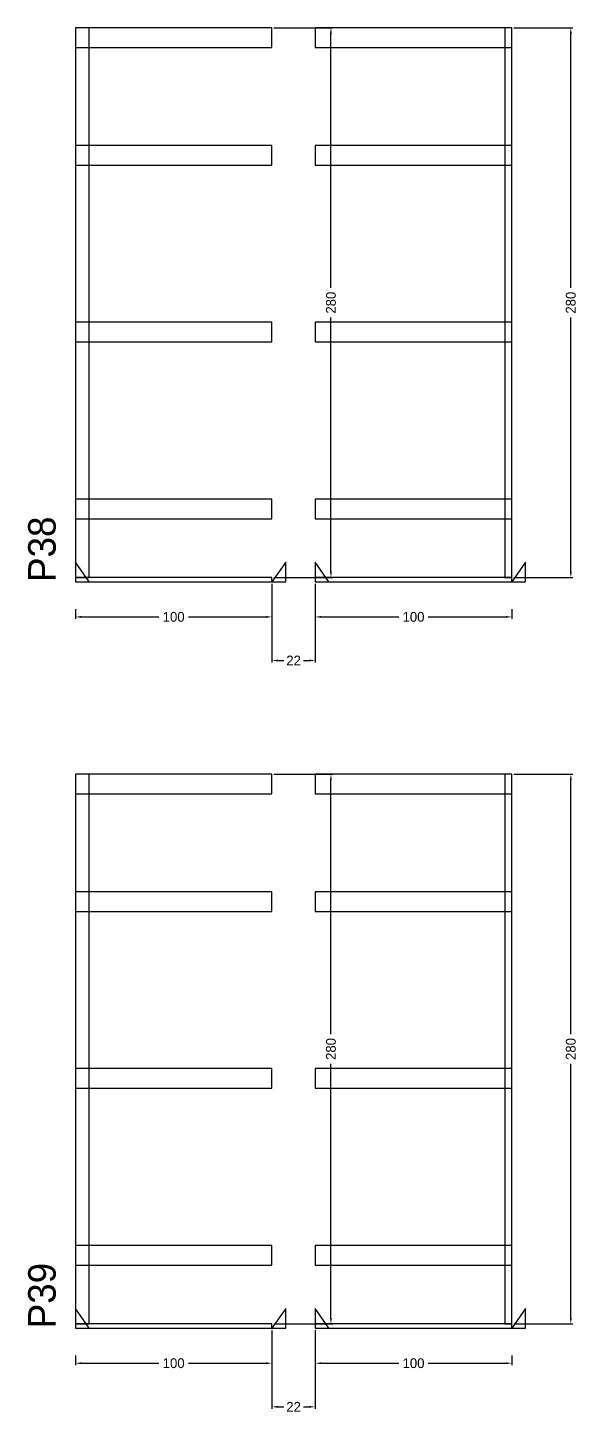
# Model space of a CAD drawing. Header units: centimetres. Extents: x -10500 to 4299, y -11026 to 295.
# Drawn here: x 3976 to 4255, y -4603 to -3898 of the extents above; entities that cross this region are included whole.
import ezdxf

# ---------------------------------------------------------------- set-up
doc = ezdxf.new("R2010")
doc.units = ezdxf.units.CM
for name, color, linetype in [('COTA', 241, 'Continuous'), ('NOMENCLATURA', 7, 'Continuous'), ('SARR_2.2x10', 60, 'Continuous'), ('SARR_2.2x7', 40, 'Continuous')]:
    doc.layers.add(name, color=color, linetype=linetype)
doc.dimstyles.new('PAINEL-NOVA', dxfattribs={"dimtxt": 5, "dimasz": 3, "dimexe": 1, "dimexo": 1, "dimgap": 1, "dimtad": 1, "dimcen": 2.5, "dimazin": 3, "dimtfac": 1, "dimtmove": 0, "dimatfit": 3})

# ---------------------------------------------------------------- blocks, each defined once
blk = doc.blocks.new('_CLOSEDFILLED')
at = {"color": 0, "linetype": 'BYBLOCK'}
blk.add_solid([(-1, 0.16), (0, 0), (-1, -0.16)], dxfattribs=at)
blk = doc.blocks.new('*D387')
for p, q in [((4000, -4193.8), (4000, -4198.8)), ((4100, -4193.8), (4100, -4198.8)), ((4003, -4197.8), (4042.5, -4197.8)), ((4057.5, -4197.8), (4097, -4197.8))]:
    blk.add_line(p, q)
at = {"layer": 'Defpoints'}
for p in [(4000, -4192.8), (4100, -4192.8), (4000, -4197.8)]:
    blk.add_point(p, dxfattribs=at)
at = {"layer": 'SARR_2.2x10', "xscale": 3, "yscale": 3, "rotation": 180}
blk.add_blockref('_CLOSEDFILLED', (4000, -4197.8), dxfattribs=at)
at = {"layer": 'SARR_2.2x10', "xscale": 3, "yscale": 3}
blk.add_blockref('_CLOSEDFILLED', (4100, -4197.8), dxfattribs=at)
at = {"layer": 'SARR_2.2x10', "insert": (4050, -4197.8), "char_height": 5, "attachment_point": 5}
blk.add_mtext('100', dxfattribs=at)
blk = doc.blocks.new('*D388')
for p, q in [((4101, -3897.8), (4131, -3897.8)), ((4130, -4030.3), (4130, -3900.8)), ((4130, -4174.8), (4130, -4045.3)), ((4101, -4177.8), (4131, -4177.8))]:
    blk.add_line(p, q)
at = {"layer": 'Defpoints'}
for p in [(4100, -3897.8), (4100, -4177.8), (4130, -4177.8)]:
    blk.add_point(p, dxfattribs=at)
at = {"layer": 'SARR_2.2x10', "xscale": 3, "yscale": 3}
for p, rotation in [((4130, -3897.8), 90), ((4130, -4177.8), 270)]:
    blk.add_blockref('_CLOSEDFILLED', p, dxfattribs=dict(at, rotation=rotation))
at = {"layer": 'SARR_2.2x10', "insert": (4130, -4037.8), "char_height": 5, "attachment_point": 5, "rotation": 90}
blk.add_mtext('280', dxfattribs=at)
blk = doc.blocks.new('GRA-E')
at = {"layer": 'SARR_2.2x7'}
blk.add_lwpolyline([(0, 0), (7, 0), (0, 10)], close=True, dxfattribs=at)
blk = doc.blocks.new('GRA-D')
at = {"layer": 'SARR_2.2x7'}
blk.add_lwpolyline([(0, 0), (7, 0), (7, 10)], close=True, dxfattribs=at)
blk = doc.blocks.new('*D389')
for p, q in [((4122, -4193.8), (4122, -4198.8)), ((4222, -4193.8), (4222, -4198.8)), ((4125, -4197.8), (4164.5, -4197.8)), ((4179.5, -4197.8), (4219, -4197.8))]:
    blk.add_line(p, q)
at = {"layer": 'Defpoints'}
for p in [(4122, -4192.8), (4222, -4192.8), (4122, -4197.8)]:
    blk.add_point(p, dxfattribs=at)
at = {"layer": 'SARR_2.2x10', "xscale": 3, "yscale": 3, "rotation": 180}
blk.add_blockref('_CLOSEDFILLED', (4122, -4197.8), dxfattribs=at)
at = {"layer": 'SARR_2.2x10', "xscale": 3, "yscale": 3}
blk.add_blockref('_CLOSEDFILLED', (4222, -4197.8), dxfattribs=at)
at = {"layer": 'SARR_2.2x10', "insert": (4172, -4197.8), "char_height": 5, "attachment_point": 5}
blk.add_mtext('100', dxfattribs=at)
blk = doc.blocks.new('*D390')
for p, q in [((4223, -3897.8), (4253, -3897.8)), ((4252, -4030.3), (4252, -3900.8)), ((4252, -4174.8), (4252, -4045.3)), ((4223, -4177.8), (4253, -4177.8))]:
    blk.add_line(p, q)
at = {"layer": 'Defpoints'}
for p in [(4222, -3897.8), (4222, -4177.8), (4252, -4177.8)]:
    blk.add_point(p, dxfattribs=at)
at = {"layer": 'SARR_2.2x10', "xscale": 3, "yscale": 3}
for p, rotation in [((4252, -3897.8), 90), ((4252, -4177.8), 270)]:
    blk.add_blockref('_CLOSEDFILLED', p, dxfattribs=dict(at, rotation=rotation))
at = {"layer": 'SARR_2.2x10', "insert": (4252, -4037.8), "char_height": 5, "attachment_point": 5, "rotation": 90}
blk.add_mtext('280', dxfattribs=at)
blk = doc.blocks.new('*D391')
for p, q in [((4223, -3897.8), (4253, -3897.8)), ((4252, -4030.3), (4252, -3900.8)), ((4252, -4174.8), (4252, -4045.3)), ((4223, -4177.8), (4253, -4177.8))]:
    blk.add_line(p, q)
at = {"layer": 'Defpoints'}
for p in [(4222, -3897.8), (4222, -4177.8), (4252, -4177.8)]:
    blk.add_point(p, dxfattribs=at)
at = {"layer": 'SARR_2.2x10', "xscale": 3, "yscale": 3}
for p, rotation in [((4252, -3897.8), 90), ((4252, -4177.8), 270)]:
    blk.add_blockref('_CLOSEDFILLED', p, dxfattribs=dict(at, rotation=rotation))
at = {"layer": 'SARR_2.2x10', "insert": (4252, -4037.8), "char_height": 5, "attachment_point": 5, "rotation": 90}
blk.add_mtext('280', dxfattribs=at)
blk = doc.blocks.new('*D392')
for p, q in [((4223, -3897.8), (4253, -3897.8)), ((4252, -4030.3), (4252, -3900.8)), ((4252, -4174.8), (4252, -4045.3)), ((4223, -4177.8), (4253, -4177.8))]:
    blk.add_line(p, q)
at = {"layer": 'Defpoints'}
for p in [(4222, -3897.8), (4222, -4177.8), (4252, -4177.8)]:
    blk.add_point(p, dxfattribs=at)
at = {"layer": 'SARR_2.2x10', "xscale": 3, "yscale": 3}
for p, rotation in [((4252, -3897.8), 90), ((4252, -4177.8), 270)]:
    blk.add_blockref('_CLOSEDFILLED', p, dxfattribs=dict(at, rotation=rotation))
at = {"layer": 'SARR_2.2x10', "insert": (4252, -4037.8), "char_height": 5, "attachment_point": 5, "rotation": 90}
blk.add_mtext('280', dxfattribs=at)
blk = doc.blocks.new('*D393')
for p, q in [((4223, -3897.8), (4253, -3897.8)), ((4252, -4030.3), (4252, -3900.8)), ((4252, -4174.8), (4252, -4045.3)), ((4223, -4177.8), (4253, -4177.8))]:
    blk.add_line(p, q)
at = {"layer": 'Defpoints'}
for p in [(4222, -3897.8), (4222, -4177.8), (4252, -4177.8)]:
    blk.add_point(p, dxfattribs=at)
at = {"layer": 'SARR_2.2x10', "xscale": 3, "yscale": 3}
for p, rotation in [((4252, -3897.8), 90), ((4252, -4177.8), 270)]:
    blk.add_blockref('_CLOSEDFILLED', p, dxfattribs=dict(at, rotation=rotation))
at = {"layer": 'SARR_2.2x10', "insert": (4252, -4037.8), "char_height": 5, "attachment_point": 5, "rotation": 90}
blk.add_mtext('280', dxfattribs=at)
blk = doc.blocks.new('*D394')
for p, q in [((4223, -3897.8), (4253, -3897.8)), ((4252, -4030.3), (4252, -3900.8)), ((4252, -4174.8), (4252, -4045.3)), ((4223, -4177.8), (4253, -4177.8))]:
    blk.add_line(p, q)
at = {"layer": 'Defpoints'}
for p in [(4222, -3897.8), (4222, -4177.8), (4252, -4177.8)]:
    blk.add_point(p, dxfattribs=at)
at = {"layer": 'SARR_2.2x10', "xscale": 3, "yscale": 3}
for p, rotation in [((4252, -3897.8), 90), ((4252, -4177.8), 270)]:
    blk.add_blockref('_CLOSEDFILLED', p, dxfattribs=dict(at, rotation=rotation))
at = {"layer": 'SARR_2.2x10', "insert": (4252, -4037.8), "char_height": 5, "attachment_point": 5, "rotation": 90}
blk.add_mtext('280', dxfattribs=at)
blk = doc.blocks.new('*D395')
for p, q in [((4223, -3897.8), (4253, -3897.8)), ((4252, -4030.3), (4252, -3900.8)), ((4252, -4174.8), (4252, -4045.3)), ((4223, -4177.8), (4253, -4177.8))]:
    blk.add_line(p, q)
at = {"layer": 'Defpoints'}
for p in [(4222, -3897.8), (4222, -4177.8), (4252, -4177.8)]:
    blk.add_point(p, dxfattribs=at)
at = {"layer": 'SARR_2.2x10', "xscale": 3, "yscale": 3}
for p, rotation in [((4252, -3897.8), 90), ((4252, -4177.8), 270)]:
    blk.add_blockref('_CLOSEDFILLED', p, dxfattribs=dict(at, rotation=rotation))
at = {"layer": 'SARR_2.2x10', "insert": (4252, -4037.8), "char_height": 5, "attachment_point": 5, "rotation": 90}
blk.add_mtext('280', dxfattribs=at)
blk = doc.blocks.new('*D396')
for p, q in [((4223, -3897.8), (4253, -3897.8)), ((4252, -4030.3), (4252, -3900.8)), ((4252, -4174.8), (4252, -4045.3)), ((4223, -4177.8), (4253, -4177.8))]:
    blk.add_line(p, q)
at = {"layer": 'Defpoints'}
for p in [(4222, -3897.8), (4222, -4177.8), (4252, -4177.8)]:
    blk.add_point(p, dxfattribs=at)
at = {"layer": 'SARR_2.2x10', "xscale": 3, "yscale": 3}
for p, rotation in [((4252, -3897.8), 90), ((4252, -4177.8), 270)]:
    blk.add_blockref('_CLOSEDFILLED', p, dxfattribs=dict(at, rotation=rotation))
at = {"layer": 'SARR_2.2x10', "insert": (4252, -4037.8), "char_height": 5, "attachment_point": 5, "rotation": 90}
blk.add_mtext('280', dxfattribs=at)
blk = doc.blocks.new('*D397')
for p, q in [((4223, -3897.8), (4253, -3897.8)), ((4252, -4030.3), (4252, -3900.8)), ((4252, -4174.8), (4252, -4045.3)), ((4223, -4177.8), (4253, -4177.8))]:
    blk.add_line(p, q)
at = {"layer": 'Defpoints'}
for p in [(4222, -3897.8), (4222, -4177.8), (4252, -4177.8)]:
    blk.add_point(p, dxfattribs=at)
at = {"layer": 'SARR_2.2x10', "xscale": 3, "yscale": 3}
for p, rotation in [((4252, -3897.8), 90), ((4252, -4177.8), 270)]:
    blk.add_blockref('_CLOSEDFILLED', p, dxfattribs=dict(at, rotation=rotation))
at = {"layer": 'SARR_2.2x10', "insert": (4252, -4037.8), "char_height": 5, "attachment_point": 5, "rotation": 90}
blk.add_mtext('280', dxfattribs=at)
blk = doc.blocks.new('*D398')
for p, q in [((4223, -3897.8), (4253, -3897.8)), ((4252, -4030.3), (4252, -3900.8)), ((4252, -4174.8), (4252, -4045.3)), ((4223, -4177.8), (4253, -4177.8))]:
    blk.add_line(p, q)
at = {"layer": 'Defpoints'}
for p in [(4222, -3897.8), (4222, -4177.8), (4252, -4177.8)]:
    blk.add_point(p, dxfattribs=at)
at = {"layer": 'SARR_2.2x10', "xscale": 3, "yscale": 3}
for p, rotation in [((4252, -3897.8), 90), ((4252, -4177.8), 270)]:
    blk.add_blockref('_CLOSEDFILLED', p, dxfattribs=dict(at, rotation=rotation))
at = {"layer": 'SARR_2.2x10', "insert": (4252, -4037.8), "char_height": 5, "attachment_point": 5, "rotation": 90}
blk.add_mtext('280', dxfattribs=at)
blk = doc.blocks.new('*D399')
for p, q in [((4223, -3897.8), (4253, -3897.8)), ((4252, -4030.3), (4252, -3900.8)), ((4252, -4174.8), (4252, -4045.3)), ((4223, -4177.8), (4253, -4177.8))]:
    blk.add_line(p, q)
at = {"layer": 'Defpoints'}
for p in [(4222, -3897.8), (4222, -4177.8), (4252, -4177.8)]:
    blk.add_point(p, dxfattribs=at)
at = {"layer": 'SARR_2.2x10', "xscale": 3, "yscale": 3}
for p, rotation in [((4252, -3897.8), 90), ((4252, -4177.8), 270)]:
    blk.add_blockref('_CLOSEDFILLED', p, dxfattribs=dict(at, rotation=rotation))
at = {"layer": 'SARR_2.2x10', "insert": (4252, -4037.8), "char_height": 5, "attachment_point": 5, "rotation": 90}
blk.add_mtext('280', dxfattribs=at)
blk = doc.blocks.new('*D400')
for p, q in [((4100, -4181), (4100, -4221)), ((4122, -4181), (4122, -4221)), ((4103, -4220), (4106, -4220)), ((4116, -4220), (4119, -4220))]:
    blk.add_line(p, q)
at = {"layer": 'Defpoints'}
for p in [(4100, -4180), (4122, -4180), (4100, -4220)]:
    blk.add_point(p, dxfattribs=at)
at = {"layer": 'COTA', "xscale": 3, "yscale": 3, "rotation": 180}
blk.add_blockref('_CLOSEDFILLED', (4100, -4220), dxfattribs=at)
at = {"layer": 'COTA', "xscale": 3, "yscale": 3}
blk.add_blockref('_CLOSEDFILLED', (4122, -4220), dxfattribs=at)
at = {"layer": 'COTA', "insert": (4111, -4220), "char_height": 5, "attachment_point": 5}
blk.add_mtext('22', dxfattribs=at)
blk = doc.blocks.new('*D421')
for p, q in [((4000, -4573.8), (4000, -4578.8)), ((4003, -4577.8), (4042.5, -4577.8)), ((4057.5, -4577.8), (4097, -4577.8)), ((4100, -4573.8), (4100, -4578.8))]:
    blk.add_line(p, q)
at = {"layer": 'Defpoints'}
for p in [(4000, -4572.8), (4000, -4577.8), (4100, -4572.8)]:
    blk.add_point(p, dxfattribs=at)
at = {"layer": 'SARR_2.2x10', "xscale": 3, "yscale": 3, "rotation": 180}
blk.add_blockref('_CLOSEDFILLED', (4000, -4577.8), dxfattribs=at)
at = {"layer": 'SARR_2.2x10', "xscale": 3, "yscale": 3}
blk.add_blockref('_CLOSEDFILLED', (4100, -4577.8), dxfattribs=at)
at = {"layer": 'SARR_2.2x10', "insert": (4050, -4577.8), "char_height": 5, "attachment_point": 5}
blk.add_mtext('100', dxfattribs=at)
blk = doc.blocks.new('*D422')
for p, q in [((4101, -4277.8), (4131, -4277.8)), ((4130, -4410.3), (4130, -4280.8)), ((4130, -4554.8), (4130, -4425.3)), ((4101, -4557.8), (4131, -4557.8))]:
    blk.add_line(p, q)
at = {"layer": 'Defpoints'}
for p in [(4100, -4277.8), (4100, -4557.8), (4130, -4557.8)]:
    blk.add_point(p, dxfattribs=at)
at = {"layer": 'SARR_2.2x10', "xscale": 3, "yscale": 3}
for p, rotation in [((4130, -4277.8), 90), ((4130, -4557.8), 270)]:
    blk.add_blockref('_CLOSEDFILLED', p, dxfattribs=dict(at, rotation=rotation))
at = {"layer": 'SARR_2.2x10', "insert": (4130, -4417.8), "char_height": 5, "attachment_point": 5, "rotation": 90}
blk.add_mtext('280', dxfattribs=at)
blk = doc.blocks.new('*D423')
for p, q in [((4122, -4573.8), (4122, -4578.8)), ((4125, -4577.8), (4164.5, -4577.8)), ((4179.5, -4577.8), (4219, -4577.8)), ((4222, -4573.8), (4222, -4578.8))]:
    blk.add_line(p, q)
at = {"layer": 'Defpoints'}
for p in [(4122, -4572.8), (4122, -4577.8), (4222, -4572.8)]:
    blk.add_point(p, dxfattribs=at)
at = {"layer": 'SARR_2.2x10', "xscale": 3, "yscale": 3, "rotation": 180}
blk.add_blockref('_CLOSEDFILLED', (4122, -4577.8), dxfattribs=at)
at = {"layer": 'SARR_2.2x10', "xscale": 3, "yscale": 3}
blk.add_blockref('_CLOSEDFILLED', (4222, -4577.8), dxfattribs=at)
at = {"layer": 'SARR_2.2x10', "insert": (4172, -4577.8), "char_height": 5, "attachment_point": 5}
blk.add_mtext('100', dxfattribs=at)
blk = doc.blocks.new('*D424')
for p, q in [((4223, -4277.8), (4253, -4277.8)), ((4252, -4410.3), (4252, -4280.8)), ((4252, -4554.8), (4252, -4425.3)), ((4223, -4557.8), (4253, -4557.8))]:
    blk.add_line(p, q)
at = {"layer": 'Defpoints'}
for p in [(4222, -4277.8), (4222, -4557.8), (4252, -4557.8)]:
    blk.add_point(p, dxfattribs=at)
at = {"layer": 'SARR_2.2x10', "xscale": 3, "yscale": 3}
for p, rotation in [((4252, -4277.8), 90), ((4252, -4557.8), 270)]:
    blk.add_blockref('_CLOSEDFILLED', p, dxfattribs=dict(at, rotation=rotation))
at = {"layer": 'SARR_2.2x10', "insert": (4252, -4417.8), "char_height": 5, "attachment_point": 5, "rotation": 90}
blk.add_mtext('280', dxfattribs=at)
blk = doc.blocks.new('*D425')
for p, q in [((4223, -4277.8), (4253, -4277.8)), ((4252, -4410.3), (4252, -4280.8)), ((4252, -4554.8), (4252, -4425.3)), ((4223, -4557.8), (4253, -4557.8))]:
    blk.add_line(p, q)
at = {"layer": 'Defpoints'}
for p in [(4222, -4277.8), (4222, -4557.8), (4252, -4557.8)]:
    blk.add_point(p, dxfattribs=at)
at = {"layer": 'SARR_2.2x10', "xscale": 3, "yscale": 3}
for p, rotation in [((4252, -4277.8), 90), ((4252, -4557.8), 270)]:
    blk.add_blockref('_CLOSEDFILLED', p, dxfattribs=dict(at, rotation=rotation))
at = {"layer": 'SARR_2.2x10', "insert": (4252, -4417.8), "char_height": 5, "attachment_point": 5, "rotation": 90}
blk.add_mtext('280', dxfattribs=at)
blk = doc.blocks.new('*D426')
for p, q in [((4223, -4277.8), (4253, -4277.8)), ((4252, -4410.3), (4252, -4280.8)), ((4252, -4554.8), (4252, -4425.3)), ((4223, -4557.8), (4253, -4557.8))]:
    blk.add_line(p, q)
at = {"layer": 'Defpoints'}
for p in [(4222, -4277.8), (4222, -4557.8), (4252, -4557.8)]:
    blk.add_point(p, dxfattribs=at)
at = {"layer": 'SARR_2.2x10', "xscale": 3, "yscale": 3}
for p, rotation in [((4252, -4277.8), 90), ((4252, -4557.8), 270)]:
    blk.add_blockref('_CLOSEDFILLED', p, dxfattribs=dict(at, rotation=rotation))
at = {"layer": 'SARR_2.2x10', "insert": (4252, -4417.8), "char_height": 5, "attachment_point": 5, "rotation": 90}
blk.add_mtext('280', dxfattribs=at)
blk = doc.blocks.new('*D427')
for p, q in [((4223, -4277.8), (4253, -4277.8)), ((4252, -4410.3), (4252, -4280.8)), ((4252, -4554.8), (4252, -4425.3)), ((4223, -4557.8), (4253, -4557.8))]:
    blk.add_line(p, q)
at = {"layer": 'Defpoints'}
for p in [(4222, -4277.8), (4222, -4557.8), (4252, -4557.8)]:
    blk.add_point(p, dxfattribs=at)
at = {"layer": 'SARR_2.2x10', "xscale": 3, "yscale": 3}
for p, rotation in [((4252, -4277.8), 90), ((4252, -4557.8), 270)]:
    blk.add_blockref('_CLOSEDFILLED', p, dxfattribs=dict(at, rotation=rotation))
at = {"layer": 'SARR_2.2x10', "insert": (4252, -4417.8), "char_height": 5, "attachment_point": 5, "rotation": 90}
blk.add_mtext('280', dxfattribs=at)
blk = doc.blocks.new('*D428')
for p, q in [((4223, -4277.8), (4253, -4277.8)), ((4252, -4410.3), (4252, -4280.8)), ((4252, -4554.8), (4252, -4425.3)), ((4223, -4557.8), (4253, -4557.8))]:
    blk.add_line(p, q)
at = {"layer": 'Defpoints'}
for p in [(4222, -4277.8), (4222, -4557.8), (4252, -4557.8)]:
    blk.add_point(p, dxfattribs=at)
at = {"layer": 'SARR_2.2x10', "xscale": 3, "yscale": 3}
for p, rotation in [((4252, -4277.8), 90), ((4252, -4557.8), 270)]:
    blk.add_blockref('_CLOSEDFILLED', p, dxfattribs=dict(at, rotation=rotation))
at = {"layer": 'SARR_2.2x10', "insert": (4252, -4417.8), "char_height": 5, "attachment_point": 5, "rotation": 90}
blk.add_mtext('280', dxfattribs=at)
blk = doc.blocks.new('*D429')
for p, q in [((4223, -4277.8), (4253, -4277.8)), ((4252, -4410.3), (4252, -4280.8)), ((4252, -4554.8), (4252, -4425.3)), ((4223, -4557.8), (4253, -4557.8))]:
    blk.add_line(p, q)
at = {"layer": 'Defpoints'}
for p in [(4222, -4277.8), (4222, -4557.8), (4252, -4557.8)]:
    blk.add_point(p, dxfattribs=at)
at = {"layer": 'SARR_2.2x10', "xscale": 3, "yscale": 3}
for p, rotation in [((4252, -4277.8), 90), ((4252, -4557.8), 270)]:
    blk.add_blockref('_CLOSEDFILLED', p, dxfattribs=dict(at, rotation=rotation))
at = {"layer": 'SARR_2.2x10', "insert": (4252, -4417.8), "char_height": 5, "attachment_point": 5, "rotation": 90}
blk.add_mtext('280', dxfattribs=at)
blk = doc.blocks.new('*D430')
for p, q in [((4223, -4277.8), (4253, -4277.8)), ((4252, -4410.3), (4252, -4280.8)), ((4252, -4554.8), (4252, -4425.3)), ((4223, -4557.8), (4253, -4557.8))]:
    blk.add_line(p, q)
at = {"layer": 'Defpoints'}
for p in [(4222, -4277.8), (4222, -4557.8), (4252, -4557.8)]:
    blk.add_point(p, dxfattribs=at)
at = {"layer": 'SARR_2.2x10', "xscale": 3, "yscale": 3}
for p, rotation in [((4252, -4277.8), 90), ((4252, -4557.8), 270)]:
    blk.add_blockref('_CLOSEDFILLED', p, dxfattribs=dict(at, rotation=rotation))
at = {"layer": 'SARR_2.2x10', "insert": (4252, -4417.8), "char_height": 5, "attachment_point": 5, "rotation": 90}
blk.add_mtext('280', dxfattribs=at)
blk = doc.blocks.new('*D431')
for p, q in [((4223, -4277.8), (4253, -4277.8)), ((4252, -4410.3), (4252, -4280.8)), ((4252, -4554.8), (4252, -4425.3)), ((4223, -4557.8), (4253, -4557.8))]:
    blk.add_line(p, q)
at = {"layer": 'Defpoints'}
for p in [(4222, -4277.8), (4222, -4557.8), (4252, -4557.8)]:
    blk.add_point(p, dxfattribs=at)
at = {"layer": 'SARR_2.2x10', "xscale": 3, "yscale": 3}
for p, rotation in [((4252, -4277.8), 90), ((4252, -4557.8), 270)]:
    blk.add_blockref('_CLOSEDFILLED', p, dxfattribs=dict(at, rotation=rotation))
at = {"layer": 'SARR_2.2x10', "insert": (4252, -4417.8), "char_height": 5, "attachment_point": 5, "rotation": 90}
blk.add_mtext('280', dxfattribs=at)
blk = doc.blocks.new('*D432')
for p, q in [((4223, -4277.8), (4253, -4277.8)), ((4252, -4410.3), (4252, -4280.8)), ((4252, -4554.8), (4252, -4425.3)), ((4223, -4557.8), (4253, -4557.8))]:
    blk.add_line(p, q)
at = {"layer": 'Defpoints'}
for p in [(4222, -4277.8), (4222, -4557.8), (4252, -4557.8)]:
    blk.add_point(p, dxfattribs=at)
at = {"layer": 'SARR_2.2x10', "xscale": 3, "yscale": 3}
for p, rotation in [((4252, -4277.8), 90), ((4252, -4557.8), 270)]:
    blk.add_blockref('_CLOSEDFILLED', p, dxfattribs=dict(at, rotation=rotation))
at = {"layer": 'SARR_2.2x10', "insert": (4252, -4417.8), "char_height": 5, "attachment_point": 5, "rotation": 90}
blk.add_mtext('280', dxfattribs=at)
blk = doc.blocks.new('*D433')
for p, q in [((4223, -4277.8), (4253, -4277.8)), ((4252, -4410.3), (4252, -4280.8)), ((4252, -4554.8), (4252, -4425.3)), ((4223, -4557.8), (4253, -4557.8))]:
    blk.add_line(p, q)
at = {"layer": 'Defpoints'}
for p in [(4222, -4277.8), (4222, -4557.8), (4252, -4557.8)]:
    blk.add_point(p, dxfattribs=at)
at = {"layer": 'SARR_2.2x10', "xscale": 3, "yscale": 3}
for p, rotation in [((4252, -4277.8), 90), ((4252, -4557.8), 270)]:
    blk.add_blockref('_CLOSEDFILLED', p, dxfattribs=dict(at, rotation=rotation))
at = {"layer": 'SARR_2.2x10', "insert": (4252, -4417.8), "char_height": 5, "attachment_point": 5, "rotation": 90}
blk.add_mtext('280', dxfattribs=at)
blk = doc.blocks.new('*D434')
for p, q in [((4100, -4561), (4100, -4601)), ((4122, -4561), (4122, -4601)), ((4103, -4600), (4106, -4600)), ((4116, -4600), (4119, -4600))]:
    blk.add_line(p, q)
at = {"layer": 'Defpoints'}
for p in [(4100, -4560), (4122, -4560), (4100, -4600)]:
    blk.add_point(p, dxfattribs=at)
at = {"layer": 'COTA', "xscale": 3, "yscale": 3, "rotation": 180}
blk.add_blockref('_CLOSEDFILLED', (4100, -4600), dxfattribs=at)
at = {"layer": 'COTA', "xscale": 3, "yscale": 3}
blk.add_blockref('_CLOSEDFILLED', (4122, -4600), dxfattribs=at)
at = {"layer": 'COTA', "insert": (4111, -4600), "char_height": 5, "attachment_point": 5}
blk.add_mtext('22', dxfattribs=at)

msp = doc.modelspace()

# ---------------------------------------------------------------- linework, layer by layer
at = {"layer": 'SARR_2.2x10'}
for p, q in [((4100, -3897.8), (4000, -3897.8)), ((4000, -3897.8), (4000, -3907.8)), ((4100, -3907.8), (4100, -3897.8)), ((4222, -3897.8), (4122, -3897.8)), ((4122, -3897.8), (4122, -3907.8)), ((4222, -3907.8), (4222, -3897.8)), ((4000, -3907.8), (4100, -3907.8)), ((4122, -3907.8), (4222, -3907.8)), ((4100, -3957.8), (4000, -3957.8)), ((4000, -3957.8), (4000, -3967.8)), ((4100, -3967.8), (4100, -3957.8)), ((4222, -3957.8), (4122, -3957.8)), ((4122, -3957.8), (4122, -3967.8)), ((4222, -3967.8), (4222, -3957.8)), ((4000, -3967.8), (4100, -3967.8)), ((4122, -3967.8), (4222, -3967.8)), ((4100, -4047.8), (4000, -4047.8)), ((4000, -4047.8), (4000, -4057.8)), ((4100, -4057.8), (4100, -4047.8)), ((4222, -4047.8), (4122, -4047.8)), ((4122, -4047.8), (4122, -4057.8)), ((4222, -4057.8), (4222, -4047.8)), ((4000, -4057.8), (4100, -4057.8)), ((4122, -4057.8), (4222, -4057.8)), ((4100, -4137.8), (4000, -4137.8)), ((4000, -4137.8), (4000, -4147.8)), ((4100, -4147.8), (4100, -4137.8)), ((4222, -4137.8), (4122, -4137.8)), ((4122, -4137.8), (4122, -4147.8)), ((4222, -4147.8), (4222, -4137.8)), ((4000, -4147.8), (4100, -4147.8)), ((4122, -4147.8), (4222, -4147.8)), ((4100, -4277.8), (4000, -4277.8)), ((4000, -4277.8), (4000, -4287.8)), ((4100, -4287.8), (4100, -4277.8)), ((4222, -4277.8), (4122, -4277.8)), ((4122, -4277.8), (4122, -4287.8)), ((4222, -4287.8), (4222, -4277.8)), ((4000, -4287.8), (4100, -4287.8)), ((4122, -4287.8), (4222, -4287.8)), ((4100, -4337.8), (4000, -4337.8)), ((4000, -4337.8), (4000, -4347.8)), ((4100, -4347.8), (4100, -4337.8)), ((4222, -4337.8), (4122, -4337.8)), ((4122, -4337.8), (4122, -4347.8)), ((4222, -4347.8), (4222, -4337.8)), ((4000, -4347.8), (4100, -4347.8)), ((4122, -4347.8), (4222, -4347.8)), ((4100, -4427.8), (4000, -4427.8)), ((4000, -4427.8), (4000, -4437.8)), ((4100, -4437.8), (4100, -4427.8)), ((4222, -4427.8), (4122, -4427.8)), ((4122, -4427.8), (4122, -4437.8)), ((4222, -4437.8), (4222, -4427.8)), ((4000, -4437.8), (4100, -4437.8)), ((4122, -4437.8), (4222, -4437.8)), ((4100, -4517.8), (4000, -4517.8)), ((4000, -4517.8), (4000, -4527.8)), ((4100, -4527.8), (4100, -4517.8)), ((4222, -4517.8), (4122, -4517.8)), ((4122, -4517.8), (4122, -4527.8)), ((4222, -4527.8), (4222, -4517.8)), ((4000, -4527.8), (4100, -4527.8)), ((4122, -4527.8), (4222, -4527.8))]:
    msp.add_line(p, q, dxfattribs=at)
at = {"layer": 'SARR_2.2x7'}
for p, q in [((4007, -3897.8), (4000, -3897.8)), ((4000, -3897.8), (4000, -4177.8)), ((4007, -4177.8), (4007, -3897.8)), ((4222, -3897.8), (4218.5, -3897.8)), ((4218.5, -3897.8), (4218.5, -4177.8)), ((4222, -4177.8), (4222, -3897.8)), ((4100, -4177.8), (4000, -4177.8)), ((4000, -4177.8), (4000, -4180)), ((4000, -4177.8), (4007, -4177.8)), ((4000, -4180), (4100, -4180)), ((4100, -4180), (4100, -4177.8)), ((4222, -4177.8), (4122, -4177.8)), ((4122, -4177.8), (4122, -4180)), ((4122, -4180), (4222, -4180)), ((4218.5, -4177.8), (4222, -4177.8)), ((4222, -4180), (4222, -4177.8)), ((4007, -4277.8), (4000, -4277.8)), ((4000, -4277.8), (4000, -4557.8)), ((4007, -4557.8), (4007, -4277.8)), ((4222, -4277.8), (4218.5, -4277.8)), ((4218.5, -4277.8), (4218.5, -4557.8)), ((4222, -4557.8), (4222, -4277.8)), ((4100, -4557.8), (4000, -4557.8)), ((4000, -4557.8), (4000, -4560)), ((4000, -4557.8), (4007, -4557.8)), ((4000, -4560), (4100, -4560)), ((4100, -4560), (4100, -4557.8)), ((4222, -4557.8), (4122, -4557.8)), ((4122, -4557.8), (4122, -4560)), ((4122, -4560), (4222, -4560)), ((4218.5, -4557.8), (4222, -4557.8)), ((4222, -4560), (4222, -4557.8))]:
    msp.add_line(p, q, dxfattribs=at)

# ---------------------------------------------------------------- block references
for name, p in [('GRA-E', (4000, -4180)), ('GRA-D', (4100, -4180)), ('GRA-E', (4122, -4180)), ('GRA-D', (4222, -4180)), ('GRA-E', (4000, -4560)), ('GRA-D', (4100, -4560)), ('GRA-E', (4122, -4560)), ('GRA-D', (4222, -4560))]:
    msp.add_blockref(name, p, dxfattribs=at)

# ---------------------------------------------------------------- texts
at = {"layer": 'NOMENCLATURA'}
for s, p in [('P38', (3990, -4180)), ('P39', (3990, -4560))]:
    msp.add_text(s, height=14, rotation=90, dxfattribs=at).set_placement(p)

# ---------------------------------------------------------------- dimensions: what is measured, and where the dimension line sits
at = {"layer": 'COTA'}
for base, p1, p2, picture, middle in [((4100, -4220), (4100, -4180), (4122, -4180), '*D400', (4111, -4220)), ((4100, -4600), (4100, -4560), (4122, -4560), '*D434', (4111, -4600))]:
    dim = msp.add_linear_dim(base=base, p1=p1, p2=p2, dimstyle='PAINEL-NOVA', dxfattribs=at)
    dim.commit()
    dim.dimension.update_dxf_attribs({"geometry": picture, "text_midpoint": middle})
at = {"layer": 'SARR_2.2x10'}
for base, p1, p2, picture, middle in [((4130, -4177.8), (4100, -4177.8), (4100, -3897.8), '*D388', (4130, -4037.8)), ((4252, -4177.8), (4222, -4177.8), (4222, -3897.8), '*D390', (4252, -4037.8)), ((4252, -4177.8), (4222, -4177.8), (4222, -3897.8), '*D391', (4252, -4037.8)), ((4252, -4177.8), (4222, -4177.8), (4222, -3897.8), '*D392', (4252, -4037.8)), ((4252, -4177.8), (4222, -4177.8), (4222, -3897.8), '*D393', (4252, -4037.8)), ((4252, -4177.8), (4222, -4177.8), (4222, -3897.8), '*D394', (4252, -4037.8)), ((4252, -4177.8), (4222, -4177.8), (4222, -3897.8), '*D395', (4252, -4037.8)), ((4252, -4177.8), (4222, -4177.8), (4222, -3897.8), '*D396', (4252, -4037.8)), ((4252, -4177.8), (4222, -4177.8), (4222, -3897.8), '*D397', (4252, -4037.8)), ((4252, -4177.8), (4222, -4177.8), (4222, -3897.8), '*D398', (4252, -4037.8)), ((4252, -4177.8), (4222, -4177.8), (4222, -3897.8), '*D399', (4252, -4037.8)), ((4130, -4557.8), (4100, -4557.8), (4100, -4277.8), '*D422', (4130, -4417.8)), ((4252, -4557.8), (4222, -4557.8), (4222, -4277.8), '*D424', (4252, -4417.8)), ((4252, -4557.8), (4222, -4557.8), (4222, -4277.8), '*D425', (4252, -4417.8)), ((4252, -4557.8), (4222, -4557.8), (4222, -4277.8), '*D426', (4252, -4417.8)), ((4252, -4557.8), (4222, -4557.8), (4222, -4277.8), '*D427', (4252, -4417.8)), ((4252, -4557.8), (4222, -4557.8), (4222, -4277.8), '*D428', (4252, -4417.8)), ((4252, -4557.8), (4222, -4557.8), (4222, -4277.8), '*D429', (4252, -4417.8)), ((4252, -4557.8), (4222, -4557.8), (4222, -4277.8), '*D430', (4252, -4417.8)), ((4252, -4557.8), (4222, -4557.8), (4222, -4277.8), '*D431', (4252, -4417.8)), ((4252, -4557.8), (4222, -4557.8), (4222, -4277.8), '*D432', (4252, -4417.8)), ((4252, -4557.8), (4222, -4557.8), (4222, -4277.8), '*D433', (4252, -4417.8))]:
    dim = msp.add_linear_dim(base=base, p1=p1, p2=p2, angle=90, dimstyle='PAINEL-NOVA', dxfattribs=at)
    dim.commit()
    dim.dimension.update_dxf_attribs({"geometry": picture, "text_midpoint": middle})
for base, p1, p2, picture, middle in [((4000, -4197.8), (4000, -4192.8), (4100, -4192.8), '*D387', (4050, -4197.8)), ((4122, -4197.8), (4122, -4192.8), (4222, -4192.8), '*D389', (4172, -4197.8)), ((4000, -4577.8), (4000, -4572.8), (4100, -4572.8), '*D421', (4050, -4577.8)), ((4122, -4577.8), (4122, -4572.8), (4222, -4572.8), '*D423', (4172, -4577.8))]:
    dim = msp.add_linear_dim(base=base, p1=p1, p2=p2, dimstyle='PAINEL-NOVA', dxfattribs=at)
    dim.commit()
    dim.dimension.update_dxf_attribs({"geometry": picture, "text_midpoint": middle})

doc.saveas('drawing.dxf')
